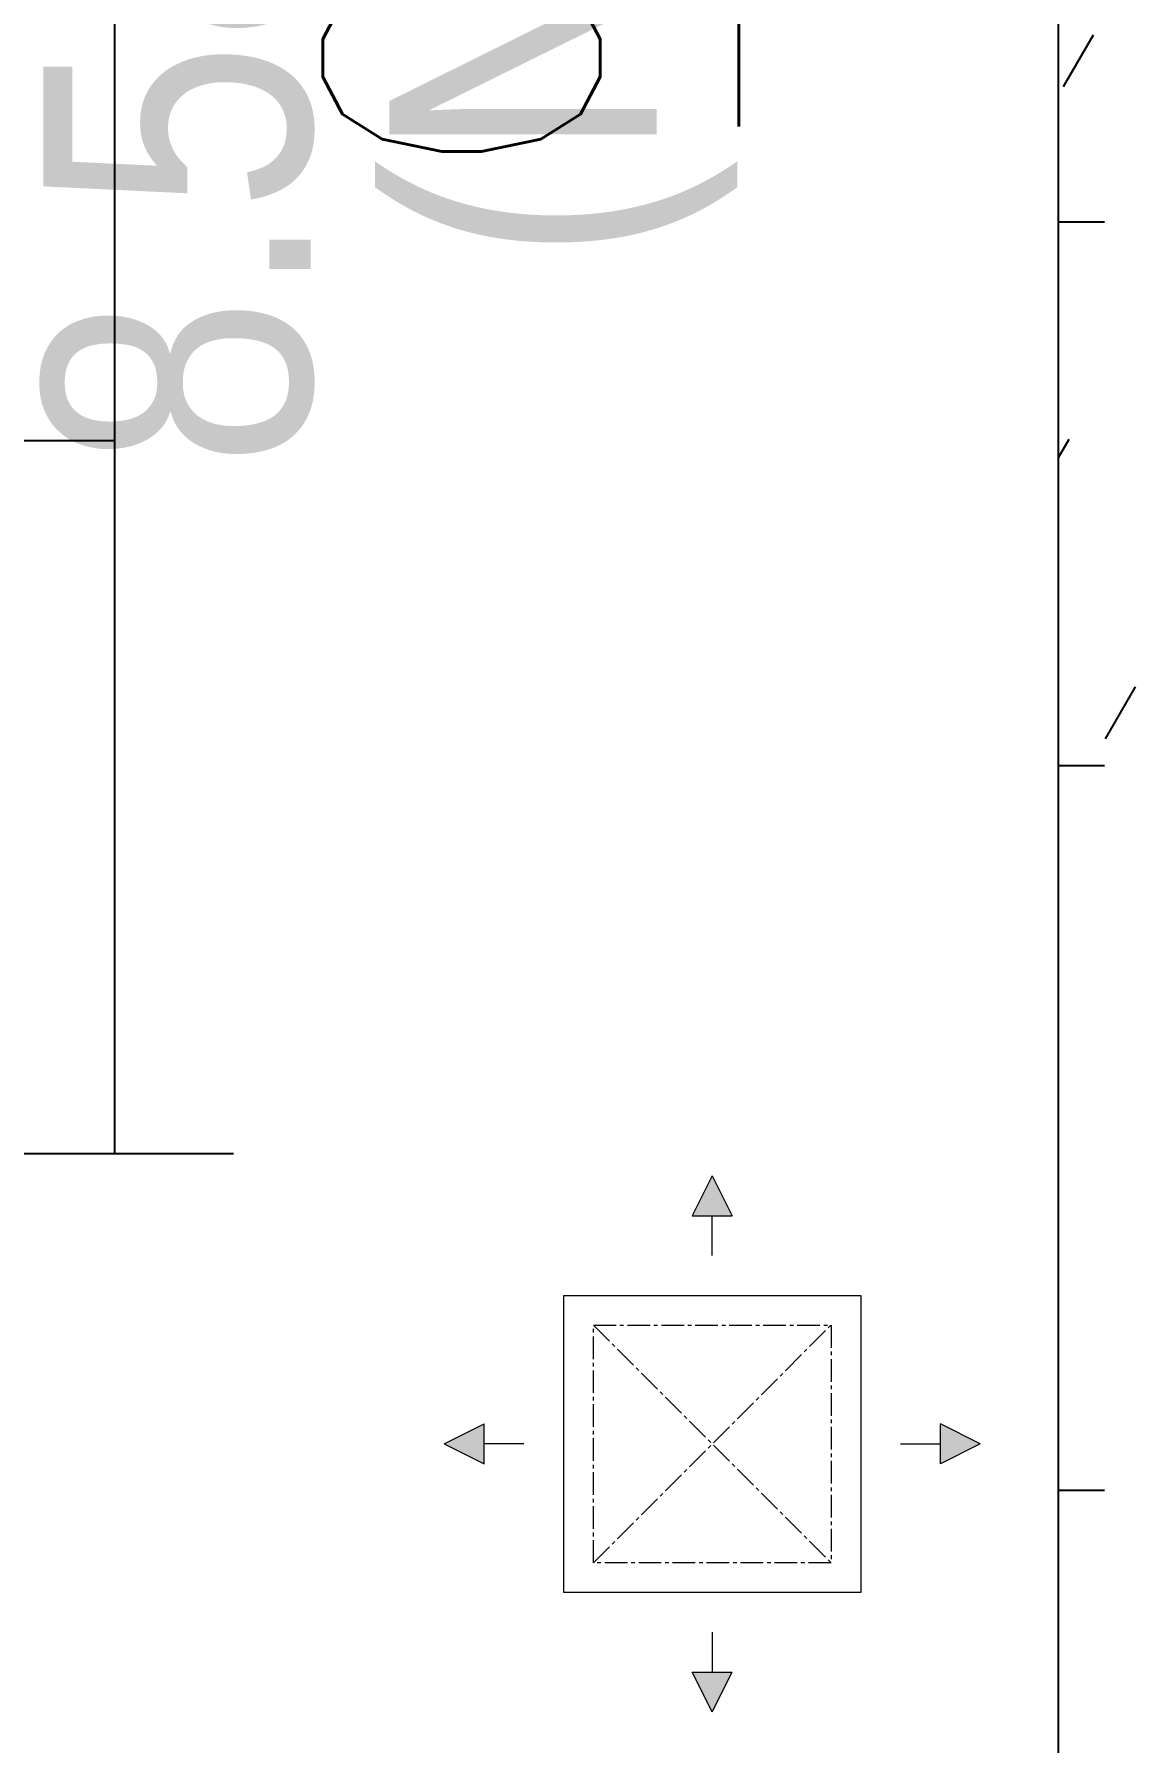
# Model space of a CAD drawing. Header units: millimetres. Extents: x -92759 to 184353, y -15225 to 86714.
# Drawn here: x -68194 to -67275, y 53890 to 55327 of the extents above; entities that cross this region are included whole.
import ezdxf

# ---------------------------------------------------------------- set-up
doc = ezdxf.new("R2010")
doc.units = ezdxf.units.MM
doc.linetypes.add('CENTER2', pattern=[28.575, 19.05, -3.175, 3.175, -3.175])
for name, color, linetype in [('0-1', 9, 'Continuous'), ('A-_ROOMNAME_A', 8, 'Continuous'), ('A-_WALL----_H-1', 9, 'Continuous'), ('A-_WALLPRTN_E', 8, 'Continuous'), ('E-legend', 1, 'Continuous'), ('M-ACMV_FCU', 5, 'Continuous')]:
    doc.layers.add(name, color=color, linetype=linetype)
doc.layers.add('M-ACMV_FAD', color=3, linetype='Continuous', lineweight=18)
doc.layers.add('M-ACMV_FAG', color=3, linetype='Continuous', lineweight=25)
doc.styles.add('Arial Narrow_2', font='ARIALN.TTF', dxfattribs={"height": 225})
doc.styles.add('Simplex', font='simplex_.ttf', dxfattribs={"width": 0.7, "height": 450})

# ---------------------------------------------------------------- blocks, each defined once
blk = doc.blocks.new('A$Cb2bf8f38')
at = {"layer": 'A-_WALL----_H-1'}
h = blk.add_hatch(dxfattribs=at)
h.set_pattern_fill('FP_1', color=256, style=0, pattern_type=2)
h.set_pattern_definition([(0, (-11870.95, 40538.29), (609.6, 152.4), [50.292, -406.908, 50.292, -406.908, -2438.4]), (0, (-11870.95, 40538.29), (609.6, 152.4), [-914.4, 50.292, -864.108, 50.292, -406.908, -1066.8]), (0, (-11870.95, 40538.29), (609.6, 152.4), [-2286, 50.292, -254.508, 50.292, -711.708]), (120, (-11642.35, 40614.49), (-436.7823, 451.7291), [50.292, -406.908, 50.292, -406.908, -2438.4]), (120, (-11642.35, 40614.49), (-436.7823, 451.7291), [-914.4, 50.292, -864.108, 50.292, -406.908, -1066.8]), (120, (-11642.35, 40614.49), (-436.7823, 451.7291), [-2286, 50.292, -254.508, 50.292, -711.708]), (240, (-11566.15, 40919.29), (-172.8177, -604.1291), [50.292, -406.908, 50.292, -406.908, -2438.4]), (240, (-11566.15, 40919.29), (-172.8177, -604.1291), [-914.4, 50.292, -864.108, 50.292, -406.908, -1066.8]), (240, (-11566.15, 40919.29), (-172.8177, -604.1291), [-2286, 50.292, -254.508, 50.292, -711.708])])
h.paths.add_polyline_path([(-24249.9, 21150), (-24249.9, 24750), (-24399.9, 24750), (-24399.9, 21150)])
at = {"layer": 'A-_WALLPRTN_E'}
blk.add_line((-24399.9, 24600), (-24399.9, 21300), dxfattribs=at)
at = {"layer": 'A-_ROOMNAME_A', "char_height": 225, "attachment_point": 1, "rotation": 90, "style": 'Arial Narrow_2'}
for s, insert, width in [('8.58 m²', (-25253.5, 22421.5), 1082.278), ('(NV)', (-24962.5, 22594.7), 661.392)]:
    blk.add_mtext(s, dxfattribs=dict(at, insert=insert, width=width))
blk = doc.blocks.new('A$Cffc3e977')
at = {"layer": 'E-legend', "lineweight": 25}
for p, q in [((0, 1200), (-300, 1200)), ((-200, 0), (-200, 1200)), ((-100, 0), (-100, 1200)), ((-100, 600), (-200, 600)), ((-300, 0), (0, 0))]:
    blk.add_line(p, q, dxfattribs=at)
at = {"layer": 'E-legend', "lineweight": 25, "style": 'Simplex', "width": 0.7}
blk.add_text('L5', height=350, rotation=90, dxfattribs=at).set_placement((-375.1, 0.1))
blk = doc.blocks.new('EL_B8_L1_R4')
at = {"color": 0, "ltscale": 0.5, "rotation": 180}
blk.add_blockref('A$Cffc3e977', (-14600.6, -17514.2), dxfattribs=at)
blk = doc.blocks.new('A$C97506c09')
at = {"layer": 'M-ACMV_FAG', "lineweight": 5}
h = blk.add_hatch(color=3, dxfattribs=at)
h.dxf.hatch_style = 1
h.paths.add_polyline_path([(-16.8, 191.9), (16.8, 191.9), (0, 225.4)])
h = blk.add_hatch(color=3, dxfattribs=at)
h.dxf.hatch_style = 1
h.paths.add_polyline_path([(-225.4, 0), (-191.9, -16.8), (-191.9, 16.8)])
h = blk.add_hatch(color=3, dxfattribs=at)
h.dxf.hatch_style = 1
h.paths.add_polyline_path([(191.9, 16.8), (191.9, -16.8), (225.4, 0)])
h = blk.add_hatch(color=3, dxfattribs=at)
h.dxf.hatch_style = 1
h.paths.add_polyline_path([(0, -225.4), (16.8, -191.9), (-16.8, -191.9)])
at = {"layer": 'M-ACMV_FAD', "color": 3, "lineweight": 5}
blk.add_lwpolyline([(-125, 125), (125, 125), (125, -125), (-125, -125)], close=True, dxfattribs=at)
at = {"layer": 'M-ACMV_FAG', "color": 3, "lineweight": 5}
for p, q in [((0, 225.4), (-16.8, 191.9)), ((0, 225.4), (16.8, 191.9)), ((16.8, 191.9), (-16.8, 191.9)), ((0, 158.4), (0, 191.9)), ((-225.4, 0), (-191.9, 16.8)), ((-191.9, -16.8), (-191.9, 16.8)), ((191.9, -16.8), (191.9, 16.8)), ((225.4, 0), (191.9, 16.8)), ((-225.4, 0), (-191.9, -16.8)), ((-158.4, 0), (-191.9, 0)), ((158.4, 0), (191.9, 0)), ((225.4, 0), (191.9, -16.8)), ((0, -158.4), (0, -191.9)), ((16.8, -191.9), (-16.8, -191.9)), ((0, -225.4), (-16.8, -191.9)), ((0, -225.4), (16.8, -191.9))]:
    blk.add_line(p, q, dxfattribs=at)
at = {"layer": 'M-ACMV_FAG', "color": 3, "linetype": 'CENTER2', "lineweight": 5}
for p, q in [((-100, -100), (100, 100)), ((100, -100), (-100, 100))]:
    blk.add_line(p, q, dxfattribs=at)
blk.add_lwpolyline([(-100, 100), (100, 100), (100, -100), (-100, -100)], close=True, dxfattribs=at)
blk = doc.blocks.new('ACMV_B8L1_R9')
at = {"layer": 'M-ACMV_FAG', "rotation": 270.0000165603296}
blk.add_blockref('A$C97506c09', (222179.2, -55813.4), dxfattribs=at)

msp = doc.modelspace()

# ---------------------------------------------------------------- block references
at = {"layer": '0-1'}
msp.add_blockref('A$Cb2bf8f38', (-42933, 32541.2), dxfattribs=at)

# ---------------------------------------------------------------- next in the draw order: block references
at = {"color": 0}
msp.add_blockref('EL_B8_L1_R4', (-53725.9, 73099.6), dxfattribs=at)

# ---------------------------------------------------------------- next in the draw order: block references
at = {"layer": 'M-ACMV_FCU', "color": 5}
msp.add_blockref('ACMV_B8L1_R9', (-289803, 109954.6), dxfattribs=at)

doc.saveas('drawing.dxf')
